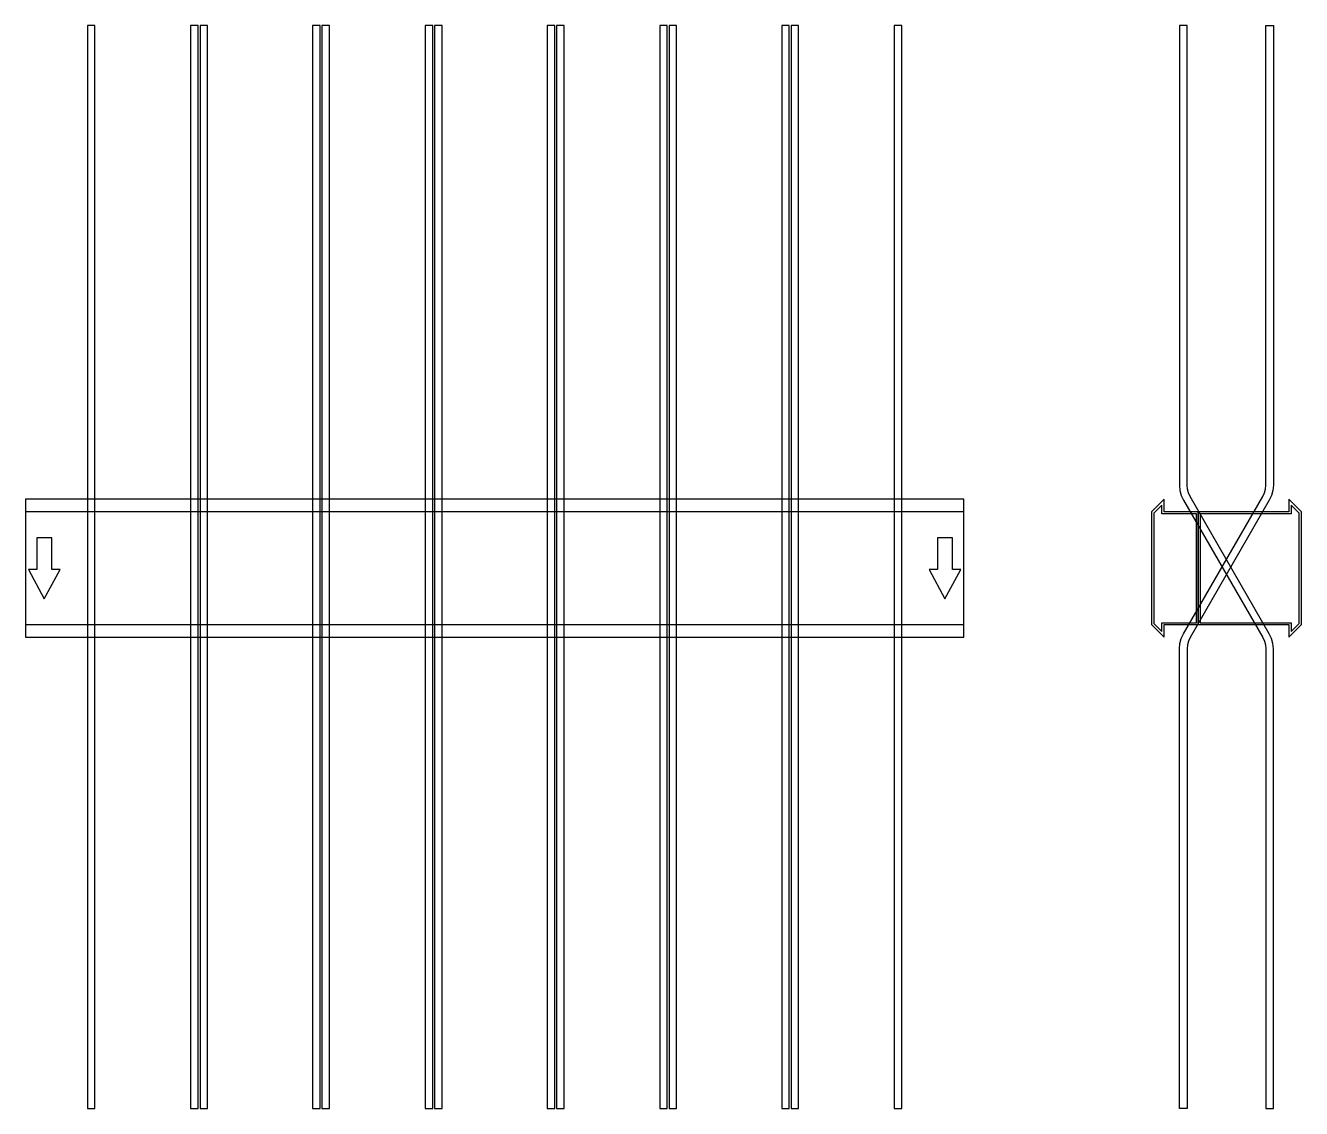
# Model space of a CAD drawing. Extents: x 0 to 1360, y -576 to 578.
import ezdxf

# ---------------------------------------------------------------- set-up
doc = ezdxf.new("R2010")
doc.units = 0
doc.layers.add('Halfen', color=7, linetype='CONTINUOUS')

msp = doc.modelspace()

# ---------------------------------------------------------------- linework, layer by layer
at = {"layer": 'Halfen', "color": 7}
for points in [[(74, -575.609), (74, 578.25), (66, 578.25), (66, -575.609)], [(184, -575.609), (184, 578.25), (176, 578.25), (176, -575.609)], [(194, -575.609), (194, 578.25), (186, 578.25), (186, -575.609)], [(314, -575.609), (314, 578.25), (306, 578.25), (306, -575.609)], [(324, -575.609), (324, 578.25), (316, 578.25), (316, -575.609)], [(434, -575.609), (434, 578.25), (426, 578.25), (426, -575.609)], [(444, -575.609), (444, 578.25), (436, 578.25), (436, -575.609)], [(564, -575.609), (564, 578.25), (556, 578.25), (556, -575.609)], [(574, -575.609), (574, 578.25), (566, 578.25), (566, -575.609)], [(684, -575.609), (684, 578.25), (676, 578.25), (676, -575.609)], [(694, -575.609), (694, 578.25), (686, 578.25), (686, -575.609)], [(814, -575.609), (814, 578.25), (806, 578.25), (806, -575.609)], [(824, -575.609), (824, 578.25), (816, 578.25), (816, -575.609)], [(934, -575.609), (934, 578.25), (926, 578.25), (926, -575.609)], [(1330, -575.609), (1330, -85.856), (1329.514, -80.3), (1328.07, -74.912), (1325.713, -69.856), (1241.215, 76.497), (1239.447, 80.289), (1238.365, 84.33), (1238, 88.497), (1238, 578.25), (1230, 578.25), (1230, 88.497), (1230.486, 82.941), (1231.93, 77.553), (1234.287, 72.497), (1318.785, -73.856), (1320.553, -77.648), (1321.635, -81.689), (1322, -85.856), (1322, -575.609)], [(1230, -575.609), (1230, -85.856), (1230.486, -80.3), (1231.93, -74.912), (1234.287, -69.856), (1318.785, 76.497), (1320.553, 80.289), (1321.635, 84.33), (1322, 88.497), (1322, 578.25), (1330, 578.25), (1330, 88.497), (1329.514, 82.941), (1328.07, 77.553), (1325.713, 72.497), (1241.215, -73.856), (1239.447, -77.648), (1238.365, -81.689), (1238, -85.856), (1238, -575.609)], [(0, -73.5), (1000, -73.5), (1000, 73.5), (0, 73.5)], [(1250, -60), (1250, 60), (1213.5, 60), (1213.5, 73.5), (1200, 60), (1200, -60), (1213.5, -73.5), (1213.5, -60)], [(1360, -60), (1360, 60), (1346.5, 73.5), (1346.5, 60), (1250, 60), (1250, -60), (1346.5, -60), (1346.5, -73.5)], [(0, -60), (1000, -60), (1000, 60), (0, 60)], [(1248, -58), (1248, 58), (1211, 58), (1211, 67.25), (1202.5, 58.75), (1202.5, -58.75), (1211, -67.25), (1211, -58)], [(1357.5, -58.75), (1357.5, 58.75), (1349, 67.25), (1349, 58), (1252, 58), (1252, -58), (1349, -58), (1349, -67.25)], [(20, -32.5), (37, -1.5), (28, -1.5), (28, 32.5), (12, 32.5), (12, -1.5), (3, -1.5)], [(980, -32.5), (997, -1.5), (988, -1.5), (988, 32.5), (972, 32.5), (972, -1.5), (963, -1.5)]]:
    msp.add_lwpolyline(points, close=True, dxfattribs=at)

doc.saveas('drawing.dxf')
